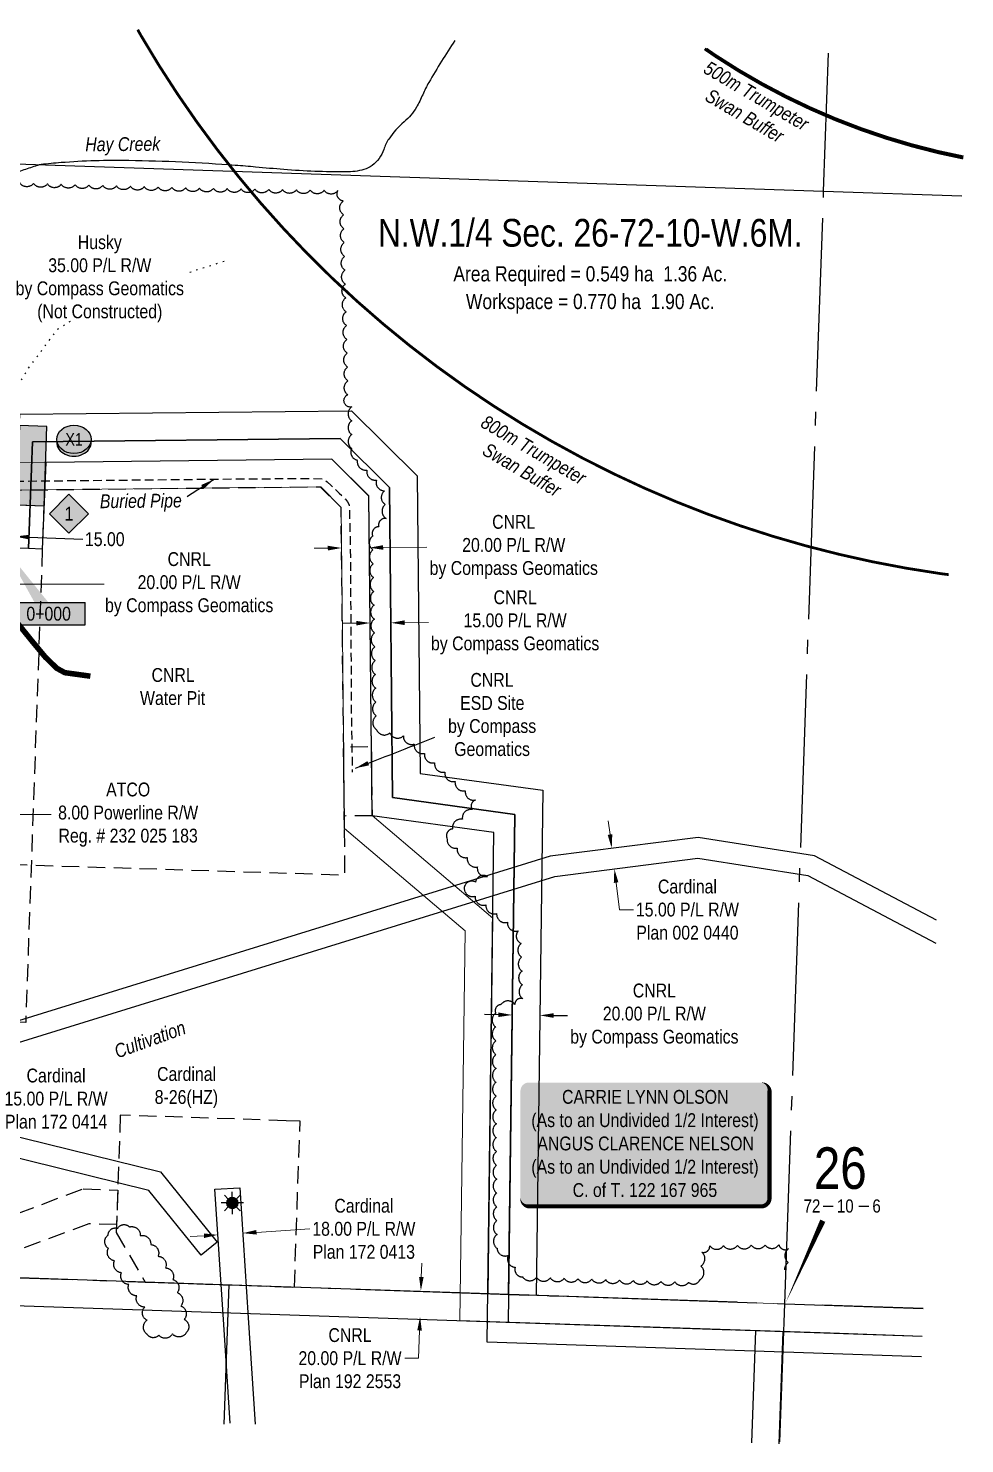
# Model space of a CAD drawing. Extents: x 338216 to 346362, y 6125251 to 6136161.
# Drawn here: x 345489 to 346165, y 6126874 to 6127897 of the extents above; entities that cross this region are included whole.
import ezdxf
from ezdxf.enums import TextEntityAlignment as Align

# ---------------------------------------------------------------- set-up
doc = ezdxf.new("R2010")
doc.units = 0
doc.header["$LTSCALE"] = 5
doc.header["$PDSIZE"] = 0.5
for name, pattern in [('0', [1, 1, 0]), ('BORDER', [17.5, 5, -2.5, 5, -2.5, 0, -2.5]), ('foc-ACCESSROAD', [3.75, 2.5, -1.25]), ('foc-QUARTERLINE', [33, 25, -3, 2, -3]), ('foc-TOPO', [1, 0.2, -0.8]), ('UG_PIPE', [1.875, 1.25, -0.625])]:
    doc.linetypes.add(name, pattern=pattern)
doc.layers.get('Defpoints').update_dxf_attribs({"color": 9})
for name, color, linetype in [('10', 1, 'Continuous'), ('9', 3, 'Continuous'), ('AS-OWNER', 7, 'Continuous'), ('AS-PIPE-UG', 44, 'UG_PIPE'), ('AS-PIPE-UG-T', 44, 'Continuous'), ('AS-ROADS', 254, 'Continuous'), ('C-AR', 13, 'foc-ACCESSROAD'), ('C-RW', 13, 'Continuous'), ('C-SYMBOL', 7, 'Continuous'), ('C-WS', 13, 'foc-ACCESSROAD'), ('DETAIL-T', 7, 'Continuous'), ('F-AR', 190, 'foc-ACCESSROAD'), ('F-RW', 190, 'Continuous'), ('F-WS', 190, 'foc-ACCESSROAD'), ('F-WS-S', 190, 'Continuous'), ('L-AREAREQUIRED', 7, 'Continuous'), ('L-AREAWORK', 5, 'Continuous'), ('L-QSEC', 8, 'foc-QUARTERLINE'), ('L-SEC', 7, 'Continuous'), ('L-SECLBL', 7, 'Continuous'), ('P-BORE', 7, 'Continuous'), ('P-CROSSINGS', 250, 'Continuous'), ('P-ELEVATION', 7, 'Continuous'), ('P-TEMP-BLUE', 146, 'Continuous'), ('P-TXT', 4, 'Continuous'), ('T-BUSH', 110, '0'), ('T-CREEK', 160, 'Continuous'), ('T-LOW-AREA', 48, 'foc-TOPO'), ('T-WATER-T', 170, 'Continuous')]:
    doc.layers.add(name, color=color, linetype=linetype)
for name, color, linetype, lineweight in [('AS-BOUNDARY', 131, 'BORDER', 60), ('C-RW-T', 13, 'Continuous', 9), ('C-WS-T', 13, 'Continuous', 9), ('F-EZE-T', 190, 'Continuous', 9), ('F-RW-T', 190, 'Continuous', 9), ('F-WS-T', 190, 'Continuous', 9), ('T-TEXT', 48, 'Continuous', 18)]:
    doc.layers.add(name, color=color, linetype=linetype, lineweight=lineweight)
doc.layers.add('P-TEMP-BLUE-H', color=7, linetype='Continuous', true_color=0x99e6ff)
doc.styles.add('100L', font='ARIALN.TTF', dxfattribs={"height": 11})
doc.styles.add('175L', font='ARIALN.TTF', dxfattribs={"height": 20})
doc.styles.add('80', font='ARIALN.TTF', dxfattribs={"height": 10})
doc.styles.add('80CG', font='ARIALN.TTF', dxfattribs={"height": 10})
doc.styles.add('80L', font='ARIALN.TTF', dxfattribs={"height": 10})
doc.styles.add('80LS', font='ARIALNI.TTF', dxfattribs={"height": 10})
doc.styles.add('Crossing', font='ARIALN.TTF', dxfattribs={"height": 10})
doc.styles.add('foc-LtypeFont', font='ARIALN.TTF', dxfattribs={"height": 7.35})
doc.styles.add('Legend', font='ARIALN.TTF')
doc.styles.add('SIMPLEX', font='ARIALN.TTF')
doc.linetypes.add('foc-TOPO-flowdirection-NOLINE', pattern='A,0,[">",foc-LtypeFont,S=0.3,R=0,X=0,Y=-0.945],-20,[">",foc-LtypeFont,S=0.3,R=0,X=0,Y=-0.945],0', length=20)
doc.dimstyles.new('Compass 5 000', dxfattribs={"dimscale": 5, "dimtxt": 9, "dimasz": 2, "dimexe": 0.2, "dimexo": 0.0625, "dimgap": 0.5, "dimtad": 0, "dimtih": 1, "dimtoh": 1, "dimzin": 0, "dimdsep": 46, "dimtxsty": '80CG', "dimcen": 0.1, "dimse1": 1, "dimse2": 1, "dimclrd": 256, "dimclrt": 256, "dimaunit": 1, "dimadec": 4, "dimazin": 0, "dimtfac": 0.06, "dimtofl": 0, "dimtmove": 0, "dimatfit": 1, "dimfxl": 0.2, "dimtolj": 1, "dimtzin": 0, "dimlwd": -1, "dimarcsym": 0})

# ---------------------------------------------------------------- blocks, each defined once
blk = doc.blocks.new('L-SECLBL')
at = {"layer": '9', "color": 7}
for p, q in [((-5.1, -27.8), (-12.3, -27.8)), ((20.7, -27.8), (13.5, -27.8))]:
    blk.add_line(p, q, dxfattribs=at)
at = {"layer": '10', "color": 2, "style": 'SIMPLEX'}
blk.add_attdef('SEC', text='', height=30, dxfattribs=at).set_placement((0, 0), align=Align.MIDDLE)
at = {"layer": '10', "color": 5, "style": '80L'}
blk.add_attdef('TWP', text='', height=9.5, dxfattribs=at).set_placement((-14.4, -27.4), align=Align.MIDDLE_RIGHT)
blk.add_attdef('RGE', text='', height=9.5, dxfattribs=at).set_placement((3.6, -27.4), align=Align.MIDDLE_CENTER)
blk.add_attdef('MER', text='', height=9.5, dxfattribs=at).set_placement((23.2, -27.4), align=Align.MIDDLE_LEFT)
blk = doc.blocks.new('*D47')
at = {"layer": 'C-RW-T', "transparency": 16777216}
for p, q in [((345705.2, 6127521.2), (345695.3, 6127521.1)), ((345745.2, 6127521.6), (345776.8, 6127522))]:
    blk.add_line(p, q, dxfattribs=at)
for points in [[(345705.2, 6127522.9), (345705.3, 6127519.5), (345715.2, 6127521.3)], [(345745.2, 6127523.3), (345745.3, 6127520), (345735.2, 6127521.5)]]:
    blk.add_solid(points, dxfattribs=at)
at = {"layer": 'Defpoints', "color": 0, "transparency": 16777216}
for p in [(345735.2, 6127521.5), (345715.8, 6127470.2), (345735.8, 6127470.4)]:
    blk.add_point(p, dxfattribs=at)
at = {"layer": 'C-RW-T', "transparency": 16777216, "insert": (345839.6, 6127522), "char_height": 10, "attachment_point": 5, "style": '80CG'}
blk.add_mtext('\\A1;CNRL\\P20.00 P/L R/W\\Pby Compass Geomatics', dxfattribs=at)
blk = doc.blocks.new('GAS')
h = blk.add_hatch(color=255)
h.dxf.hatch_style = 1
edge = h.paths.add_edge_path()
edge.add_arc((0, 0), 0.9, 0, 360)
for p, q in [((-0.81, 0), (-1.62, 0)), ((-0.57, 0.57), (-1.14, 1.14)), ((0, 0.81), (0, 1.62)), ((0.57, 0.57), (1.14, 1.14)), ((1.62, 0), (0.81, 0)), ((-0.57, -0.57), (-1.14, -1.14)), ((0, -0.81), (0, -1.62)), ((1.14, -1.14), (0.57, -0.57))]:
    blk.add_line(p, q)
blk.add_circle((0, 0), 0.8)
blk = doc.blocks.new('*U46')
h = blk.add_hatch(color=59)
edge = h.paths.add_edge_path()
edge.add_line((-84, -45.5), (84, -45.5))
edge.add_arc((84, -39.5), 6, 270, 360)
edge.add_line((90, -39.5), (90, 38))
edge.add_arc((84, 38), 6, 0, 90)
edge.add_line((84, 44), (-84, 44))
edge.add_arc((-84, 38), 6, 90, 180)
edge.add_line((-90, 38), (-90, -39.5))
edge.add_arc((-84, -39.5), 6, 180, 270)
at = {"color": 1, "flags": 128}
blk.add_lwpolyline([(-84, -45.5, 3, 3, 0), (84, -45.5, 3, 3, 0.414214), (90, -39.5, 3, 3, 0), (90, 38, 3, 0, 0.414214), (84, 44, 0, 0, 0), (-84, 44, 0, 0, 0.414214), (-90, 38, 0, 0, 0), (-90, -39.5, 0, 3, 0.414214)], format="xyseb", close=True, dxfattribs=at)
blk.add_lwpolyline([(-72.5, -37.6, 0, 7.5, 0), (0, 0, 0, 0, 0)], format="xyseb", dxfattribs=at)
at = {"color": 1, "style": '80'}
blk.add_attdef('ENTER_TEXT_001', (-36, -5), '', height=10, dxfattribs=at)
blk = doc.blocks.new('*D49')
at = {"layer": 'Defpoints', "color": 0, "transparency": 16777216}
for p in [(345643.7, 6127026.1), (345630.3, 6126955.1), (345648.3, 6126956.3)]:
    blk.add_point(p, dxfattribs=at)
at = {"layer": 'F-RW-T', "transparency": 16777216}
for p, q in [((345653.7, 6127026.7), (345692.2, 6127029.2)), ((345615.8, 6127024.2), (345605.8, 6127023.6))]:
    blk.add_line(p, q, dxfattribs=at)
for points in [[(345615.7, 6127025.9), (345615.9, 6127022.6), (345625.8, 6127024.9)], [(345653.6, 6127028.4), (345653.8, 6127025.1), (345643.7, 6127026.1)]]:
    blk.add_solid(points, dxfattribs=at)
at = {"layer": 'F-RW-T', "transparency": 16777216, "insert": (345731.3, 6127029.2), "char_height": 10, "attachment_point": 5, "style": '80CG', "bg_fill": 3, "box_fill_scale": 1.1, "bg_fill_color": 256, "bg_fill_true_color": 13158600, "bg_fill_transparency": 0}
blk.add_mtext('\\A1;Cardinal\\P18.00 P/L R/W\\PPlan 172 0413', dxfattribs=at)
blk = doc.blocks.new('*D50')
at = {"layer": 'Defpoints', "color": 0, "transparency": 16777216}
for p in [(345890.5, 6127301.7), (345892.4, 6127286.8), (345912.3, 6127289.4)]:
    blk.add_point(p, dxfattribs=at)
at = {"layer": 'F-RW-T', "transparency": 16777216}
for p, q in [((345909.2, 6127314.2), (345907.9, 6127324.1)), ((345913.6, 6127279.4), (345916.1, 6127259.9)), ((345916.1, 6127259.9), (345926.1, 6127259.9))]:
    blk.add_line(p, q, dxfattribs=at)
for points in [[(345910.8, 6127314.4), (345907.5, 6127313.9), (345910.4, 6127304.2)], [(345915.2, 6127279.7), (345911.9, 6127279.2), (345912.3, 6127289.4)]]:
    blk.add_solid(points, dxfattribs=at)
at = {"layer": 'F-RW-T', "transparency": 16777216, "insert": (345965.1, 6127259.9), "char_height": 10, "attachment_point": 5, "style": '80CG', "bg_fill": 3, "box_fill_scale": 1.1, "bg_fill_color": 256, "bg_fill_true_color": 13158600, "bg_fill_transparency": 0}
blk.add_mtext('\\A1;Cardinal\\P15.00 P/L R/W\\PPlan 002 0440', dxfattribs=at)
blk = doc.blocks.new('*D51')
at = {"layer": 'Defpoints', "color": 0, "transparency": 16777216}
for p in [(345422.3, 6127718.3), (345420, 6127666.1), (345454.9, 6127664.5)]:
    blk.add_point(p, dxfattribs=at)
at = {"layer": 'F-RW-T', "transparency": 16777216}
for p, q in [((345412.3, 6127718.7), (345402.3, 6127719.2)), ((345467.2, 6127716.3), (345477.7, 6127715.8))]:
    blk.add_line(p, q, dxfattribs=at)
for points in [[(345412.4, 6127720.4), (345412.2, 6127717), (345422.3, 6127718.3)], [(345467.3, 6127718), (345467.2, 6127714.6), (345457.2, 6127716.7)]]:
    blk.add_solid(points, dxfattribs=at)
at = {"layer": 'F-RW-T', "transparency": 16777216, "insert": (345540.5, 6127715.8), "char_height": 10, "attachment_point": 5, "style": '80CG', "bg_fill": 3, "box_fill_scale": 1.1, "bg_fill_color": 256, "bg_fill_true_color": 13158600, "bg_fill_transparency": 0}
blk.add_mtext('\\A1;Husky\\P35.00 P/L R/W\\Pby Compass Geomatics\\P(Not Constructed)', dxfattribs=at)
blk = doc.blocks.new('*D54')
at = {"layer": 'Defpoints', "color": 0, "transparency": 16777216}
for p in [(345416.4, 6127111.8), (345412.8, 6127097.2), (345454.6, 6127102.3)]:
    blk.add_point(p, dxfattribs=at)
at = {"layer": 'F-RW-T', "transparency": 16777216}
for p, q in [((345457, 6127112.1), (345459.8, 6127123.3)), ((345459.8, 6127123.3), (345469.8, 6127123.3)), ((345448.6, 6127078.1), (345446.2, 6127068.4))]:
    blk.add_line(p, q, dxfattribs=at)
for points in [[(345455.4, 6127112.5), (345458.6, 6127111.7), (345454.6, 6127102.3)], [(345447, 6127078.5), (345450.2, 6127077.7), (345451, 6127087.8)]]:
    blk.add_solid(points, dxfattribs=at)
at = {"layer": 'F-RW-T', "transparency": 16777216, "insert": (345508.9, 6127123.3), "char_height": 10, "attachment_point": 5, "style": '80CG', "bg_fill": 3, "box_fill_scale": 1.1, "bg_fill_color": 256, "bg_fill_true_color": 13158600, "bg_fill_transparency": 0}
blk.add_mtext('\\A1;Cardinal\\P15.00 P/L R/W\\PPlan 172 0414', dxfattribs=at)
blk = doc.blocks.new('*D62')
at = {"layer": 'C-RW-T', "transparency": 16777216}
for p, q in [((345772.8, 6126994.4), (345773.2, 6127004.4)), ((345771.5, 6126955.8), (345770.9, 6126935.7)), ((345770.9, 6126935.7), (345760.9, 6126935.7))]:
    blk.add_line(p, q, dxfattribs=at)
for points in [[(345771.2, 6126994.5), (345774.5, 6126994.4), (345772.5, 6126984.4)], [(345769.9, 6126955.9), (345773.2, 6126955.7), (345771.9, 6126965.8)]]:
    blk.add_solid(points, dxfattribs=at)
at = {"layer": 'Defpoints', "color": 0, "transparency": 16777216}
for p in [(345690.5, 6126987.2), (345772.5, 6126984.4), (345689.9, 6126968.6)]:
    blk.add_point(p, dxfattribs=at)
at = {"layer": 'C-RW-T', "transparency": 16777216, "insert": (345721.3, 6126935.7), "char_height": 10, "attachment_point": 5, "style": '80CG'}
blk.add_mtext('\\A1;CNRL\\P20.00 P/L R/W\\PPlan 192 2553', dxfattribs=at)
blk = doc.blocks.new('xing2')
h = blk.add_hatch(color=50)
h.dxf.hatch_style = 1
edge = h.paths.add_edge_path()
edge.add_ellipse((0, 0), major_axis=(-12.5, 0), ratio=0.816297, start_angle=0, end_angle=360)
h = blk.add_hatch(color=250)
h.dxf.hatch_style = 1
edge = h.paths.add_edge_path()
edge.add_ellipse((0, -2), major_axis=(-12.5, 0), ratio=0.816297, start_angle=0, end_angle=180)
edge.add_line((12.5, -2), (12.5, 0))
edge.add_ellipse((0, 0), major_axis=(-12.5, 0), ratio=0.816297, start_angle=0, end_angle=180, ccw=False)
edge.add_line((-12.5, 0), (-12.5, -2))
at = {"color": 250}
blk.add_ellipse((0, 0), major_axis=(-12.5, 0), ratio=0.816297, dxfattribs=at)
blk.add_ellipse((0, -2), major_axis=(-12.5, 0), ratio=0.816297, start_param=0, end_param=3.141593, dxfattribs=at)
at = {"color": 250, "style": 'Crossing'}
blk.add_attdef('CROSSING', text='', height=9, dxfattribs=at).set_placement((0.1, 0), align=Align.MIDDLE_CENTER)
at = {"color": 250, "style": 'Crossing', "flags": 1}
for tag, p in [('OWNER', (0.1, -12.5)), ('DESCRIPTION', (0.1, -25.8)), ('LOCATION', (0.1, -39.3)), ('DWG_REF', (0.1, -52.8))]:
    blk.add_attdef(tag, text='', height=9, dxfattribs=at).set_placement(p, align=Align.MIDDLE_CENTER)
blk = doc.blocks.new('*U149')
h = blk.add_hatch(color=111)
h.dxf.hatch_style = 1
h.paths.add_polyline_path([(-26.5, 8), (26.5, 8), (26.5, -8), (-26.5, -8)])
for p, q in [((-26.5, -8), (-26.5, 8)), ((-26.5, 8), (26.5, 8)), ((26.5, -8), (26.5, 8)), ((-26.5, -8), (26.5, -8))]:
    blk.add_line(p, q)
at = {"layer": 'P-ELEVATION', "color": 7, "flags": 128}
blk.add_lwpolyline([(0, 0, 10, 0, 0), (-32.1, 47.7, 0, 0, 0)], format="xyseb", dxfattribs=at)
at = {"layer": 'P-ELEVATION', "style": 'Legend'}
blk.add_attdef('STATION', text='', height=10, dxfattribs=at).set_placement((0, 0), align=Align.MIDDLE_CENTER)
blk = doc.blocks.new('*D238')
at = {"layer": 'Defpoints', "color": 0, "transparency": 16777216}
for p in [(345465, 6127545.8), (345480, 6127545.2), (345479.3, 6127529.6)]:
    blk.add_point(p, dxfattribs=at)
at = {"layer": 'P-TXT', "transparency": 16777216}
for p, q in [((345454.4, 6127530.6), (345444.4, 6127531)), ((345489.3, 6127529.2), (345528.2, 6127527.6))]:
    blk.add_line(p, q, dxfattribs=at)
for points in [[(345454.4, 6127532.2), (345454.3, 6127528.9), (345464.4, 6127530.2)], [(345489.4, 6127530.8), (345489.3, 6127527.5), (345479.3, 6127529.6)]]:
    blk.add_solid(points, dxfattribs=at)
at = {"layer": 'P-TXT', "transparency": 16777216, "insert": (345544.1, 6127527.6), "char_height": 10, "attachment_point": 5, "style": '80CG'}
blk.add_mtext('\\A1;15.00', dxfattribs=at)
blk = doc.blocks.new('*D255')
at = {"layer": 'C-RW-T', "transparency": 16777216}
for p, q in [((345725.8, 6127467), (345715.8, 6127466.9)), ((345760.9, 6127467.3), (345777.9, 6127467.5))]:
    blk.add_line(p, q, dxfattribs=at)
for points in [[(345725.8, 6127468.6), (345725.9, 6127465.3), (345735.8, 6127467.1)], [(345760.8, 6127469), (345760.9, 6127465.6), (345750.9, 6127467.2)]]:
    blk.add_solid(points, dxfattribs=at)
at = {"layer": 'Defpoints', "color": 0, "transparency": 16777216}
for p in [(345750.9, 6127467.2), (345736, 6127447.8), (345751, 6127447.9)]:
    blk.add_point(p, dxfattribs=at)
at = {"layer": 'C-RW-T', "transparency": 16777216, "insert": (345840.6, 6127467.5), "char_height": 10, "attachment_point": 5, "style": '80CG'}
blk.add_mtext('\\A1;CNRL\\P15.00 P/L R/W\\Pby Compass Geomatics', dxfattribs=at)
blk = doc.blocks.new('*D256')
at = {"layer": 'C-AR', "transparency": 16777216}
for p, q in [((345828.5, 6127183.9), (345818.5, 6127184.1)), ((345868.5, 6127183.4), (345878.5, 6127183.3))]:
    blk.add_line(p, q, dxfattribs=at)
for points in [[(345828.5, 6127185.6), (345828.5, 6127182.3), (345838.5, 6127183.8)], [(345868.5, 6127185.1), (345868.5, 6127181.7), (345858.5, 6127183.5)]]:
    blk.add_solid(points, dxfattribs=at)
at = {"layer": 'Defpoints', "color": 0, "transparency": 16777216}
for p in [(345838.7, 6127198.8), (345858.7, 6127198.5), (345838.5, 6127183.8)]:
    blk.add_point(p, dxfattribs=at)
at = {"layer": 'C-AR', "transparency": 16777216, "insert": (345941.2, 6127183.3), "char_height": 10, "attachment_point": 5, "style": '80CG'}
blk.add_mtext('\\A1;CNRL\\P20.00 P/L R/W\\Pby Compass Geomatics', dxfattribs=at)
blk = doc.blocks.new('30M BUFFER DISP')
h = blk.add_hatch(color=70)
h.dxf.hatch_style = 1
h.paths.add_polyline_path([(0, 14.1), (14.1, 0), (0, -14.1), (-14.1, 0)])
blk.add_lwpolyline([(0, 14.1), (14.1, 0), (0, -14.1), (-14.1, 0)], close=True)
at = {"color": 235, "style": '80L'}
blk.add_attdef('DISURBANCE', text='', height=10, dxfattribs=at).set_placement((0, 0), align=Align.MIDDLE_CENTER)

msp = doc.modelspace()

# ---------------------------------------------------------------- hatches: boundary and pattern name
at = {"layer": 'P-TEMP-BLUE-H'}
h = msp.add_hatch(color=256, dxfattribs=at)
h.dxf.hatch_style = 1
h.paths.add_polyline_path([(345500.229, 6127551.772), (345502.283, 6127609.109), (345482.483, 6127609.801), (345480.252, 6127552.474)])

# ---------------------------------------------------------------- linework, layer by layer
at = {"layer": 'AS-BOUNDARY', "const_width": 2, "flags": 128}
for points in [[(346153.876, 6127502.028), (346147.962, 6127502.776), (346123.418, 6127506.655), (346099.006, 6127511.297), (346074.751, 6127516.697), (346050.675, 6127522.848), (346026.803, 6127529.746), (346003.157, 6127537.382), (345979.76, 6127545.752), (345956.634, 6127554.845), (345933.803, 6127564.653), (345911.288, 6127575.167), (345889.111, 6127586.377), (345867.294, 6127598.271), (345845.857, 6127610.838), (345824.822, 6127624.067), (345804.208, 6127637.943), (345784.037, 6127652.454), (345764.326, 6127667.586), (345745.097, 6127683.324), (345726.366, 6127699.652), (345708.152, 6127716.556), (345690.473, 6127734.018), (345673.346, 6127752.022), (345656.788, 6127770.549), (345640.814, 6127789.584), (345625.44, 6127809.106), (345610.681, 6127829.097), (345596.551, 6127849.537), (345583.064, 6127870.408), (345570.233, 6127891.688), (345567.885, 6127895.871)], [(346164.393, 6127803.06), (346146.573, 6127806.884), (346127.615, 6127811.738), (346108.861, 6127817.331), (346090.342, 6127823.656), (346072.085, 6127830.703), (346054.119, 6127838.461), (346036.471, 6127846.918), (346019.168, 6127856.061), (346002.237, 6127865.876), (345985.705, 6127876.348), (345977.53, 6127881.986)], [(346164.424, 6127803.974), (346146.245, 6127807.874), (346127.287, 6127812.728), (346108.534, 6127818.322), (346090.014, 6127824.647), (346071.757, 6127831.694), (346053.791, 6127839.452), (346036.143, 6127847.909), (346018.84, 6127857.052), (346001.909, 6127866.867), (345985.377, 6127877.338), (345978.64, 6127881.985)]]:
    msp.add_lwpolyline(points, dxfattribs=at)
at = {"layer": 'AS-PIPE-UG', "flags": 128}
msp.add_lwpolyline([(345346.317, 6127524.519), (345335.63, 6127524.928), (345316.354, 6127525.799), (345312.523, 6127525.877), (345310.469, 6127526.666), (345309.348, 6127527.758), (345308.552, 6127529.737), (345308.423, 6127532.168), (345308.79, 6127539.656), (345309.193, 6127546.882), (345309.672, 6127554.643), (345309.788, 6127560.004), (345310.325, 6127562.872), (345311.25, 6127564.755), (345313.037, 6127566.247), (345315.46, 6127566.454), (345325.917, 6127566.928), (345476.519, 6127569.552), (345646.821, 6127571.292), (345694.24, 6127571.541), (345701.578, 6127571.192), (345702.864, 6127570.755), (345704.801, 6127569.111), (345707.585, 6127566.513), (345713.485, 6127560.92), (345717.97, 6127556.507), (345719.576, 6127554.617), (345720.629, 6127552.387), (345720.899, 6127549.252), (345721.523, 6127520.235), (345722.246, 6127401.659), (345722.92, 6127359.215)], dxfattribs=at)
at = {"layer": 'AS-ROADS', "const_width": 3.998, "flags": 128}
msp.add_lwpolyline([(345533.693, 6127428.635), (345515.202, 6127431.191), (345509.44, 6127434.366), (345501.084, 6127442.496), (345491.442, 6127454.134), (345474.361, 6127475.265), (345462.886, 6127488.406)], dxfattribs=at)
at = {"layer": 'C-RW', "lineweight": 5}
msp.add_lwpolyline([(346062.529, 6126974.177), (345821.016, 6126982.368), (345824.561, 6127253.749), (345737.318, 6127327.874), (345734.847, 6127559.07), (345734.847, 6127559.07), (345708.262, 6127585.514), (345296.44, 6127581.109), (345294.571, 6127527.763), (345314.559, 6127527.063), (345315.759, 6127561.314), (345700.098, 6127565.425), (345714.935, 6127550.666), (345714.935, 6127550.666), (345717.417, 6127318.539), (345804.44, 6127244.6), (345800.762, 6126963.043), (346068.189, 6126953.973)], dxfattribs=at)
at = {"layer": 'C-RW', "flags": 128}
msp.add_lwpolyline([(346000.95, 6126976.133), (345650.184, 6126988.08), (345300.345, 6126999.996), (345279.662, 6126980.562), (345230.042, 6126982.31), (345229.344, 6126962.327), (345287.283, 6126960.286), (345307.976, 6126979.729), (345649.504, 6126968.096), (345997.298, 6126956.251)], dxfattribs=at)
at = {"layer": 'C-RW'}
for points in [[(346135.351, 6126971.707), (346062.529, 6126974.177)], [(346014.381, 6126955.798), (346011.497, 6126874.664)], [(346031.48, 6126873.956), (346034.365, 6126955.12)], [(346068.189, 6126953.973), (346134.652, 6126951.719)]]:
    msp.add_lwpolyline(points, dxfattribs=at)
at = {"layer": 'C-RW-T'}
msp.add_line((345421.202, 6127495.09), (345543.596, 6127495.09), dxfattribs=at)
at = {"layer": 'C-WS', "flags": 128}
for points in [[(345250.329, 6127560.552), (345500.075, 6127551.777), (345486.955, 6127178.367), (345237.209, 6127186.852)], [(345717.322, 6127318.468), (345714.841, 6127550.544), (345700.007, 6127565.3), (345450.453, 6127562.631), (345450.133, 6127553.501), (345441.03, 6127293.713), (345441.03, 6127293.713), (345717.679, 6127285.036)], [(345737.219, 6127327.801), (345717.225, 6127327.587), (345716.69, 6127377.573), (345736.685, 6127377.787)]]:
    msp.add_lwpolyline(points, close=True, dxfattribs=at)
at = {"layer": 'Defpoints'}
msp.add_line((345630.331, 6126888.174), (345633.96, 6126988.74), dxfattribs=at)
at = {"layer": 'F-AR'}
msp.add_lwpolyline([(345405.12, 6127021.465), (345428.322, 6127020.678), (345528.538, 6127058.105), (345553.473, 6127057.259), (345552.625, 6127032.279), (345532.641, 6127032.957), (345432.426, 6126995.53), (345230.767, 6127002.371), (345230.741, 6127002.372), (345231.616, 6127027.351), (345389.539, 6127021.993)], dxfattribs=at)
at = {"layer": 'F-EZE-T'}
msp.add_line((345336.772, 6127328.584), (345505.366, 6127328.584), dxfattribs=at)
at = {"layer": 'F-RW'}
for points in [[(346145.155, 6127252.362), (346056.911, 6127298.918), (345972.916, 6127312.165), (345866.029, 6127298.604), (345389.824, 6127151.231), (345329.407, 6127130.796), (345334.212, 6127116.591), (345394.444, 6127136.963), (345869.213, 6127283.891), (345972.687, 6127297.019), (346052.115, 6127284.492), (346144.573, 6127235.713)], [(345634.678, 6126888.676), (345629.769, 6126963.668), (345623.62, 6127057.798), (345641.578, 6127058.971), (345647.727, 6126964.841), (345652.753, 6126888.063)]]:
    msp.add_lwpolyline(points, dxfattribs=at)
msp.add_lwpolyline([(345337.804, 6127131.151), (345584.327, 6127070.343), (345625.397, 6127019.649), (345613.745, 6127010.208), (345575.845, 6127056.989), (345334.212, 6127116.591)], close=True, dxfattribs=at)
at = {"layer": 'F-WS'}
msp.add_lwpolyline([(345552.625, 6127032.279), (345552.429, 6127026.484), (345573.225, 6126990.766), (345681.139, 6126987.105), (345685.207, 6127107.009), (345675.215, 6127107.348), (345555.311, 6127111.416), (345552.626, 6127032.279)], dxfattribs=at)
at = {"layer": 'L-QSEC'}
for p, q in [((346063.515, 6127779.081), (346067.003, 6127878.998)), ((346063.515, 6127779.081), (346067.084, 6127878.995)), ((346035.431, 6126975.131), (346063.515, 6127779.081)), ((345230.742, 6127002.409), (346035.431, 6126975.131)), ((346031.85, 6126875.217), (346035.431, 6126975.131)), ((346035.431, 6126975.131), (346135.352, 6126971.748))]:
    msp.add_line(p, q, dxfattribs=at)
at = {"layer": 'L-SEC', "flags": 128}
for points in [[(345258.911, 6127806.28), (346063.515, 6127779.081)], [(346063.515, 6127779.081), (346163.436, 6127775.703)]]:
    msp.add_lwpolyline(points, dxfattribs=at)
at = {"layer": 'L-SECLBL', "flags": 128}
msp.add_lwpolyline([(346035.758, 6126975.12, 0, 4, 0), (346062.888, 6127035.086, 0, 0, 0)], format="xyseb", dxfattribs=at)
at = {"layer": 'P-TEMP-BLUE', "flags": 128}
msp.add_lwpolyline([(345500.229, 6127551.772), (345502.283, 6127609.109), (345482.483, 6127609.801), (345480.252, 6127552.474)], close=True, dxfattribs=at)
at = {"layer": 'T-BUSH', "flags": 128}
for points in [[(345722.512, 6127623.205, -0.8859542), (345719.665, 6127632.089, -0.52056705), (345719.81, 6127642.085, -0.52056705), (345719.545, 6127652.08, -0.52056705), (345719.281, 6127662.074, -0.52056705), (345719.016, 6127672.068, -0.52056705), (345718.752, 6127682.062, -0.52056705), (345718.487, 6127692.057, -0.52056705), (345718.222, 6127702.051, -0.52056705), (345717.958, 6127712.045, -0.52056705), (345717.693, 6127722.04, -0.52056705), (345717.429, 6127732.034, -0.52056705), (345717.164, 6127742.028, -0.52056705), (345716.899, 6127752.022, -0.52056705), (345716.635, 6127762.017, -0.52056705), (345716.37, 6127772.011, -0.52056705), (345712.544, 6127779.603, -0.52056705), (345702.548, 6127779.775, -0.52056705), (345692.552, 6127779.947, -0.52056705), (345682.555, 6127780.119, -0.52056705), (345672.559, 6127780.291, -0.52056705), (345662.563, 6127780.463, -0.52056705), (345652.566, 6127780.635, -0.52056705), (345642.57, 6127780.807, -0.52056705), (345632.574, 6127780.978, -0.52056705), (345622.578, 6127781.15, -0.52056705), (345612.581, 6127781.322, -0.52056705), (345602.587, 6127781.587, -0.52056705), (345592.593, 6127781.87, -0.52056705), (345582.599, 6127782.153, -0.52056705), (345572.606, 6127782.437, -0.52056705), (345562.612, 6127782.72, -0.52056705), (345552.618, 6127783.003, -0.52056705), (345542.624, 6127783.286, -0.52056705), (345532.631, 6127783.57, -0.52056705), (345522.637, 6127783.853, -0.52056705), (345512.643, 6127784.136, -0.52056705), (345502.649, 6127784.42, -0.52056705), (345492.658, 6127784.788, -0.52056705), (345482.667, 6127785.158, -0.52056705), (345472.676, 6127785.528, -0.52056705), (345462.685, 6127785.897, -0.52056705), (345452.694, 6127786.267, -0.52056705), (345442.704, 6127786.637, -0.52056705), (345432.713, 6127787.007, -0.52056705), (345422.723, 6127787.399, -0.52056705), (345412.735, 6127787.857, -0.52056705), (345402.748, 6127788.315, -0.52056705), (345392.761, 6127788.773, -0.52056705), (345382.773, 6127789.231, -0.52056705), (345372.786, 6127789.689, -0.52056705), (345362.799, 6127790.147, -0.52056705), (345352.812, 6127790.605, -0.52056705), (345342.846, 6127790.225, -0.52056705), (345332.897, 6127789.239, -0.52056705), (345322.947, 6127788.254, -0.52056705), (345312.998, 6127787.268, -0.52056705), (345303.049, 6127786.283, -0.52056705), (345293.069, 6127785.838, -0.52056705), (345283.073, 6127785.677, -0.52056705), (345273.076, 6127785.516, -0.52056705), (345263.08, 6127785.355, -0.52056705), (345262.256, 6127794.193, -0.52056705), (345262.607, 6127804.184, -0.52056705), (345262.959, 6127814.176, -0.52056705), (345263.311, 6127824.168, -0.52056705), (345263.73, 6127836.055)], [(345722.512, 6127623.205, 0.52056705), (345722.529, 6127613.207, 0.52056705), (345722.547, 6127603.209, 0.52056705), (345722.564, 6127593.212, 0.52056705), (345726.644, 6127584.843, 0.52056705), (345733.54, 6127577.605, 0.52056705), (345740.437, 6127570.366, 0.52056705), (345746.226, 6127562.65, 0.52056705), (345746.765, 6127552.666, 0.52056705), (345747.304, 6127542.683, 0.52056705), (345742.007, 6127536.678, 0.52056705), (345737.689, 6127529.875, 0.52056705), (345737.888, 6127519.879, 0.52056705), (345738.087, 6127509.883, 0.52056705), (345738.285, 6127499.887, 0.52056705), (345738.484, 6127489.892, 0.52056705), (345738.683, 6127479.896, 0.52056705), (345738.882, 6127469.9, 0.52056705), (345739.081, 6127459.904, 0.52056705), (345739.279, 6127449.908, 0.52056705), (345739.478, 6127439.913, 0.52056705), (345739.677, 6127429.917, 0.52056705), (345739.876, 6127419.921, 0.52056705), (345740.074, 6127409.925, 0.52056705), (345740.273, 6127399.929, 0.52056705), (345740.472, 6127389.933, 0.52056705), (345750.092, 6127387.637, 0.52056705), (345759.848, 6127385.452, 0.52056705), (345767.668, 6127379.549, 0.52056705), (345775.052, 6127372.809, 0.52056705), (345782.436, 6127366.069, 0.52056705), (345789.82, 6127359.328, 0.52056705), (345797.204, 6127352.588, 0.52056705), (345804.588, 6127345.848, 0.52056705), (345811.972, 6127339.107, 0.52056705), (345809.667, 6127332.202, 0.52056705), (345802.517, 6127325.215, 0.52056705), (345795.366, 6127318.227, 0.52056705), (345791.467, 6127311.272, 0.52056705), (345798.755, 6127304.429, 0.52056705), (345806.044, 6127297.585, 0.52056705), (345813.332, 6127290.741, 0.52056705), (345820.62, 6127283.898, 0.52056705), (345811.97, 6127279.88, 0.52056705), (345803.84, 6127275.812, 0.52056705), (345811.639, 6127269.557, 0.52056705), (345819.439, 6127263.303, 0.52056705), (345827.239, 6127257.048, 0.52056705), (345835.039, 6127250.794, 0.52056705), (345842.839, 6127244.54, 0.52056705), (345845.035, 6127235.497, 0.52056705), (345845.318, 6127225.503, 0.52056705), (345845.601, 6127215.51, 0.52056705), (345845.884, 6127205.516, 0.52056705), (345846.168, 6127195.522, 0.52056705), (345840.357, 6127191.396, 0.52056705), (345830.36, 6127191.3, 0.52056705), (345826.558, 6127185.104, 0.52056705), (345826.617, 6127175.107, 0.52056705), (345826.677, 6127165.109, 0.52056705), (345826.736, 6127155.111, 0.52056705), (345826.795, 6127145.114, 0.52056705), (345826.854, 6127135.116, 0.52056705), (345826.913, 6127125.119, 0.52056705), (345826.973, 6127115.121, 0.52056705), (345827.032, 6127105.123, 0.52056705), (345827.091, 6127095.126, 0.52056705), (345827.15, 6127085.128, 0.52056705), (345827.21, 6127075.13, 0.52056705), (345827.269, 6127065.133, 0.52056705), (345827.328, 6127055.135, 0.52056705), (345827.387, 6127045.138, 0.52056705), (345827.446, 6127035.14, 0.52056705), (345827.506, 6127025.142, 0.52056705), (345827.565, 6127015.145, 0.52056705), (345835.622, 6127010.035, 0.52056705), (345840.659, 6127001.438, 0.52056705), (345846.076, 6126994.473, 0.52056705), (345856.069, 6126994.153, 0.52056705), (345866.062, 6126993.833, 0.52056705), (345876.054, 6126993.513, 0.52056705), (345886.047, 6126993.192, 0.52056705), (345896.04, 6126992.872, 0.52056705), (345906.032, 6126992.552, 0.52056705), (345916.025, 6126992.232, 0.52056705), (345926.018, 6126991.911, 0.52056705), (345936.01, 6126991.591, 0.52056705), (345946.003, 6126991.271, 0.52056705), (345955.995, 6126990.951, 0.52056705), (345965.988, 6126990.63, 0.52056705), (345974.078, 6126992.415, 0.52056705), (345974.763, 6127002.389, 0.52056705), (345975.448, 6127012.364, 0.52056705), (345981.215, 6127016.978, 0.52056705), (345991.212, 6127017.131, 0.52056705), (346001.208, 6127017.285, 0.52056705), (346011.205, 6127017.439, 0.52056705), (346021.202, 6127017.592, 0.52056705), (346031.198, 6127017.746, 0.52056705), (346038.168, 6127014.885, 0.52056705), (346037.975, 6127004.889, 0.25961043), (346035.28, 6126999.599, 0.25961043)]]:
    msp.add_lwpolyline(points, format="xyb", dxfattribs=at)
msp.add_lwpolyline([(345561.939, 6127030.593, -0.52056705), (345569.747, 6127024.349, -0.52056705), (345577.265, 6127017.845, -0.52056705), (345582.63, 6127009.409, -0.52056705), (345587.995, 6127000.973, -0.52056705), (345593.361, 6126992.536, -0.52056705), (345596.544, 6126983.154, -0.52056705), (345599.035, 6126973.472, -0.52056705), (345601.526, 6126963.789, -0.52056705), (345602.967, 6126954.16, -0.52056705), (345593.01, 6126953.255, -0.52056705), (345583.053, 6126952.35, -0.52056705), (345574.653, 6126953.15, -0.52056705), (345574.653, 6126963.148, -0.52056705), (345572.966, 6126972.671, -0.52056705), (345567.199, 6126980.837, -0.52056705), (345561.431, 6126989.004, -0.52056705), (345556.145, 6126997.487, -0.52056705), (345551.097, 6127006.108, -0.52056705), (345546.74, 6127015.107, -0.52056705), (345546.534, 6127024.772, -0.52056705), (345553.449, 6127029.532, -0.52056705)], format="xyb", close=True, dxfattribs=at)
at = {"layer": 'T-CREEK', "linetype": 'foc-TOPO-flowdirection-NOLINE', "flags": 128}
msp.add_lwpolyline([(345796.962, 6127888.087, 0.01314068), (345778.262, 6127857.763, 0.0309672), (345773.811, 6127848.878, -0.03027008), (345769.271, 6127839.783, -0.08769712), (345760.436, 6127829.262, 0.07190486), (345749.292, 6127816.805, 0.06527888), (345745.647, 6127809.372, -0.07352892), (345742.299, 6127802.819, -0.080892), (345737.241, 6127797.712, -0.08825912), (345731.31, 6127794.827, -0.06922654), (345718.388, 6127793.027, -0.0199578), (345673.368, 6127794.815, -0.00339542), (345653.121, 6127796.569, 0.00467153), (345638.401, 6127797.806, 0.0147101), (345561.519, 6127801.275, 0.02310414), (345512.526, 6127799.779, 0.00934705), (345498.083, 6127798.397, 0.05234022), (345495.547, 6127797.833, 0.00000175), (345495.387, 6127797.779, -0.00002949), (345495.168, 6127797.706, -0.00031719), (345485.657, 6127794.526, -0.00059265), (345480.563, 6127792.833, -0.06604178), (345476.415, 6127792.045, -0.02007472), (345462.58, 6127791.827, -0.01969615), (345427.356, 6127794.077, 0.01746715), (345387.652, 6127796.791), (345259.328, 6127801.068), (345258.768, 6127801.087)], format="xyb", dxfattribs=at)
at = {"layer": 'T-CREEK'}
msp.add_lwpolyline([(345796.962, 6127888.087, 0.01314068), (345778.262, 6127857.763, 0.0309672), (345773.811, 6127848.878, -0.03027008), (345769.271, 6127839.783, -0.08769712), (345760.436, 6127829.262, 0.07190486), (345749.292, 6127816.805, 0.06527888), (345745.647, 6127809.372, -0.07352892), (345742.299, 6127802.819, -0.080892), (345737.241, 6127797.712, -0.08825912), (345731.31, 6127794.827, -0.06922654), (345718.388, 6127793.027, -0.0199578), (345673.368, 6127794.815, -0.00339542), (345653.121, 6127796.569, 0.00467153), (345638.401, 6127797.806, 0.0147101), (345561.519, 6127801.275, 0.02310414), (345512.526, 6127799.779, 0.00934705), (345498.083, 6127798.397, 0.05234022), (345495.547, 6127797.833, 0.00000175), (345495.387, 6127797.779, -0.00002949), (345495.168, 6127797.706, -0.00031719), (345485.657, 6127794.526, -0.00059265)], format="xyb", dxfattribs=at)
at = {"layer": 'T-LOW-AREA', "flags": 128}
msp.add_lwpolyline([(345251.734, 6127575.365), (345260.962, 6127575.035), (345296.457, 6127572.585), (345348.632, 6127568.808), (345390.676, 6127571.733), (345407.117, 6127572.747), (345439.583, 6127582.035), (345465.593, 6127611.691), (345488.821, 6127651.059), (345510.028, 6127679.323), (345544.854, 6127701.982), (345594.912, 6127717.316), (345632.86, 6127729.421)], dxfattribs=at)

# ---------------------------------------------------------------- block references
at = {"layer": 'AS-OWNER'}
ref = msp.add_blockref('*U46', (345934.432, 6127090.944), dxfattribs=dict(at, xscale=0.99978011, yscale=0.99978011, zscale=0.99978011))
ref.add_attrib('ENTER_TEXT_001', 'CARRIE LYNN OLSON', (345874.503, 6127119.615), dxfattribs={"layer": '0', "color": 1, "height": 9.9978, "style": '80'})
ref.add_attrib('ENTER_TEXT_002', '(As to an Undivided 1/2 Interest)', (345852.302, 6127102.782), dxfattribs={"layer": '0', "color": 1, "height": 9.9978, "style": '80'})
ref.add_attrib('ENTER_TEXT_003', 'ANGUS CLARENCE NELSON', (345856.646, 6127085.941), dxfattribs={"layer": '0', "color": 1, "height": 9.9978, "style": '80'})
ref.add_attrib('ENTER_TEXT_004', '(As to an Undivided 1/2 Interest)', (345852.302, 6127069.108), dxfattribs={"layer": '0', "color": 1, "height": 9.9978, "style": '80'})
ref.add_attrib('ENTER_TEXT_005', 'C. of T. 122 167 965', (345882.179, 6127052.268), dxfattribs={"layer": '0', "color": 1, "height": 9.9978, "style": '80'})
at = {"layer": 'DETAIL-T', "color": 3, "xscale": 0.998951021487963, "yscale": 0.998951021487963, "zscale": 0.998951021487963}
msp.add_blockref('*U149', (345503.556, 6127473.802), dxfattribs=at).add_auto_attribs({'STATION': '0+000'})
at = {"layer": 'L-SECLBL', "xscale": 0.99978011, "yscale": 0.99978011, "zscale": 0.99978011}
msp.add_blockref('L-SECLBL', (346075.532, 6127073.132), dxfattribs=at).add_auto_attribs({'SEC': '26', 'TWP': '72', 'RGE': '10', 'MER': '6'})
at = {"layer": 'P-BORE', "xscale": 0.99978011, "yscale": 0.99978011, "zscale": 0.99978011}
msp.add_blockref('30M BUFFER DISP', (345518.251, 6127546.066), dxfattribs=at).add_auto_attribs({'DISURBANCE': '1'})
at = {"layer": 'P-CROSSINGS', "xscale": 0.99978011, "yscale": 0.99978011, "zscale": 0.99978011}
msp.add_blockref('xing2', (345521.848, 6127599.812), dxfattribs=at).add_auto_attribs({'CROSSING': 'X1'})

# ---------------------------------------------------------------- texts
at = {"layer": 'AS-BOUNDARY', "char_height": 9.99779, "attachment_point": 1, "rotation": 329.659672, "style": '80L'}
for s, insert in [('\\pi6.7945;{\\fArial Narrow|b0|i1|c0|p34;500m Trumpeter \\P\\pi17.938;Swan Buffer}', (345975.037, 6127877.211)), ('\\pi6.8218;{\\fArial Narrow|b0|i1|c0|p34;800m Trumpeter \\P\\pi17.938;Swan Buffer}', (345814.098, 6127621.345))]:
    msp.add_mtext_dynamic_manual_height_columns(s, width=98.44752, gutter_width=50.033, heights=[0], dxfattribs=dict(at, insert=insert))
at = {"layer": 'AS-PIPE-UG-T', "insert": (345570.091, 6127560.337), "char_height": 9.99779, "width": 80.38467, "attachment_point": 2, "rotation": 0.585379, "style": '80LS'}
msp.add_mtext('Buried Pipe', dxfattribs=at)
at = {"layer": 'C-RW-T', "insert": (345605.082, 6127495.09), "char_height": 9.9978, "attachment_point": 5, "style": '80CG'}
msp.add_mtext('\\A1;CNRL\\P20.00 P/L R/W\\Pby Compass Geomatics', dxfattribs=at)
at = {"layer": 'C-WS-T', "insert": (345569.412, 6127434.51), "char_height": 10, "attachment_point": 1, "style": '80L'}
msp.add_mtext_dynamic_manual_height_columns('\\pi8.4865;CNRL\\P\\pi0.14411;Water Pit', width=47.1709, gutter_width=50.033, heights=[0], dxfattribs=at)
at = {"layer": 'F-EZE-T', "insert": (345560.991, 6127328.584), "char_height": 9.9978, "attachment_point": 5, "style": '80CG'}
msp.add_mtext('\\A1;ATCO\\P8.00 Powerline R/W\\PReg. # 232 025 183', dxfattribs=at)
at = {"layer": 'F-WS-T', "insert": (345574.287, 6127146.16), "char_height": 9.99779, "attachment_point": 1, "style": '80L'}
msp.add_mtext_dynamic_manual_height_columns('\\pi7.596;Cardinal\\P\\pi5.9013;8-26(HZ)', width=56.45846, gutter_width=50.033, heights=[0], dxfattribs=at)
at = {"layer": 'T-WATER-T', "insert": (345529.576, 6127817.981), "char_height": 10, "attachment_point": 1, "rotation": 0.423117, "style": '80L'}
msp.add_mtext_dynamic_manual_height_columns('\\pi0.40394;{\\fArial Narrow|b0|i1|c0|p34;Hay Creek}', width=55.04389, gutter_width=50.033, heights=[0], dxfattribs=at)

# ---------------------------------------------------------------- dimensions: what is measured, and where the dimension line sits
at = {"layer": 'C-RW-T'}
dim = msp.add_linear_dim(base=(345735.248, 6127521.532), p1=(345715.796, 6127470.194), p2=(345735.795, 6127470.407), angle=0.6125, text='CNRL\\P20.00 P/L R/W\\Pby Compass Geomatics', dimstyle='Compass 5 000', override={"dimtfillclr": 256}, dxfattribs=at)
dim.commit()
dim.dimension.update_dxf_attribs({"geometry": '*D47', "text_midpoint": (345839.555, 6127521.976), "dimtype": 161})
dim = msp.add_linear_dim(base=(345772.5, 6126984.445), p1=(345689.868, 6126968.561), p2=(345690.497, 6126987.213), angle=88.066676, text='CNRL\\P20.00 P/L R/W\\PPlan 192 2553', dimstyle='Compass 5 000', dxfattribs=at)
dim.commit()
dim.dimension.update_dxf_attribs({"geometry": '*D62', "text_midpoint": (345721.316, 6126935.711), "dimtype": 161})
at = {"layer": 'P-TXT', "color": 2}
dim = msp.add_linear_dim(base=(345479.345, 6127529.567), p1=(345464.979, 6127545.785), p2=(345479.964, 6127545.192), angle=357.73184, text='15.00', dimstyle='Compass 5 000', dxfattribs=at)
dim.commit()
dim.dimension.update_dxf_attribs({"geometry": '*D238', "text_midpoint": (345544.111, 6127527.633), "dimtype": 161})

# ---------------------------------------------------------------- leaders
at = {"layer": 'AS-PIPE-UG-T', "path_type": 1}
msp.add_leader([(345623.044, 6127570.893), (345603.744, 6127558.263)], dimstyle='Compass 5 000', override={"dimgap": 0.5, "dimtad": 0}, dxfattribs=at)
at = {"layer": 'C-WS-T', "path_type": 1}
msp.add_leader([(345725.188, 6127362.111), (345782.536, 6127384.467)], dimstyle='Compass 5 000', override={"dimgap": 0.5, "dimtad": 0}, dxfattribs=at)

# ---------------------------------------------------------------- next in the draw order: texts
at = {"layer": 'C-SYMBOL', "color": 3, "insert": (345894.888, 6127759.079), "char_height": 19.9956, "width": 306.80837, "attachment_point": 2, "style": '175L', "bg_fill": 3, "box_fill_scale": 1.2, "bg_fill_color": 256, "bg_fill_transparency": 0}
msp.add_mtext('N.W.1/4 Sec. 26-72-10-W.6M.', dxfattribs=at)
at = {"layer": 'C-WS-T', "insert": (345791.725, 6127430.973), "char_height": 10, "attachment_point": 1, "style": '80L', "bg_fill": 3, "box_fill_scale": 1.2, "bg_fill_color": 256, "bg_fill_transparency": 0}
msp.add_mtext_dynamic_manual_height_columns('\\pi16.571;CNRL\\P\\pi9.1361;ESD Site\\P\\pi0.4219;by Compass \\P\\pi4.8285;Geomatics', width=63.34039, gutter_width=50.033, heights=[0], dxfattribs=at)
at = {"layer": 'L-AREAREQUIRED', "color": 5, "insert": (345894.903, 6127724.941), "char_height": 10.99758, "width": 197.89645, "attachment_point": 2, "style": '100L', "bg_fill": 3, "box_fill_scale": 1.2, "bg_fill_color": 256, "bg_fill_transparency": 0}
msp.add_mtext('Area Required = 0.549 ha  1.36 Ac.', dxfattribs=at)

# ---------------------------------------------------------------- next in the draw order: dimensions: what is measured, and where the dimension line sits
at = {"layer": 'F-RW-T'}
for base, p1, p2, angle, text, picture, middle in [((345422.284, 6127718.275), (345454.947, 6127664.533), (345419.987, 6127666.071), 177.480586, 'Husky\\P35.00 P/L R/W\\Pby Compass Geomatics\\P(Not Constructed)', '*D51', (345540.462, 6127715.835)), ((345912.325, 6127289.361), (345890.525, 6127301.712), (345892.412, 6127286.835), 277.230566, 'Cardinal\\P15.00 P/L R/W\\PPlan 002 0440', '*D50', (345965.146, 6127259.927)), ((345454.59, 6127102.344), (345412.762, 6127097.215), (345416.354, 6127111.775), 76.143887, 'Cardinal\\P15.00 P/L R/W\\PPlan 172 0414', '*D54', (345508.858, 6127123.35)), ((345643.72, 6127026.071), (345630.327, 6126955.15), (345648.285, 6126956.325), 3.744764, 'Cardinal\\P18.00 P/L R/W\\PPlan 172 0413', '*D49', (345731.299, 6127029.245))]:
    dim = msp.add_linear_dim(base=base, p1=p1, p2=p2, angle=angle, text=text, dimstyle='Compass 5 000', override={"dimtfill": 1}, dxfattribs=at)
    dim.commit()
    dim.dimension.update_dxf_attribs({"geometry": picture, "text_midpoint": middle, "dimtype": 161})

# ---------------------------------------------------------------- next in the draw order: linework, layer by layer
at = {"layer": 'C-RW', "flags": 128}
msp.add_lwpolyline([(345835.889, 6126981.831), (345840.421, 6127328.777), (345752.088, 6127340.898), (345749.898, 6127565.028), (345714.291, 6127600.447), (345491.976, 6127598.069), (345488.954, 6127520.808), (345478.963, 6127521.166), (345482.749, 6127617.967), (345722.454, 6127620.531), (345769.813, 6127573.422), (345771.914, 6127358.36), (345860.646, 6127346.185), (345855.877, 6126981.152)], close=True, dxfattribs=at)
msp.add_lwpolyline([(346134.129, 6126936.736), (345999.24, 6126941.311), (345820.441, 6126947.375), (345825.253, 6127315.722), (345737.219, 6127327.801), (345734.963, 6127558.732), (345708.169, 6127585.384), (345501.399, 6127583.172), (345498.966, 6127520.457), (345488.954, 6127520.808), (345491.976, 6127598.069), (345714.291, 6127600.447), (345749.898, 6127565.028), (345752.088, 6127340.898), (345840.421, 6127328.777), (345835.628, 6126961.865), (345999.749, 6126956.298), (346134.653, 6126951.723)], dxfattribs=at)

# ---------------------------------------------------------------- next in the draw order: block references
at = {"layer": 'F-WS-S', "xscale": 4.998898499999856, "yscale": 4.998898499999856, "zscale": 4.998898499999856}
msp.add_blockref('GAS', (345636.211, 6127047.94), dxfattribs=at)

# ---------------------------------------------------------------- next in the draw order: texts
at = {"layer": 'L-AREAWORK', "color": 5, "insert": (345894.888, 6127704.945), "char_height": 10.99758, "width": 179.66717, "attachment_point": 2, "style": '100L', "bg_fill": 3, "box_fill_scale": 1.2, "bg_fill_color": 256, "bg_fill_transparency": 0}
msp.add_mtext('Workspace = 0.770 ha  1.90 Ac.', dxfattribs=at)
at = {"layer": 'T-TEXT', "style": '80LS'}
msp.add_text('Cultivation', height=9.99779, rotation=20, dxfattribs=at).set_placement((345576.726, 6127166.143), align=Align.MIDDLE_CENTER)

# ---------------------------------------------------------------- next in the draw order: dimensions: what is measured, and where the dimension line sits
at = {"layer": 'C-AR'}
dim = msp.add_linear_dim(base=(345838.527, 6127183.795), p1=(345858.717, 6127198.494), p2=(345838.723, 6127198.756), angle=179.251574, text='CNRL\\P20.00 P/L R/W\\Pby Compass Geomatics', dimstyle='Compass 5 000', dxfattribs=at)
dim.commit()
dim.dimension.update_dxf_attribs({"geometry": '*D256', "text_midpoint": (345941.241, 6127183.272), "dimtype": 161})
at = {"layer": 'C-RW-T'}
dim = msp.add_linear_dim(base=(345750.854, 6127467.207), p1=(345736.036, 6127447.776), p2=(345751.043, 6127447.923), angle=0.559781, text='CNRL\\P15.00 P/L R/W\\Pby Compass Geomatics', dimstyle='Compass 5 000', override={"dimtfillclr": 256}, dxfattribs=at)
dim.commit()
dim.dimension.update_dxf_attribs({"geometry": '*D255', "text_midpoint": (345840.6, 6127467.471), "dimtype": 161})

doc.saveas('drawing.dxf')
